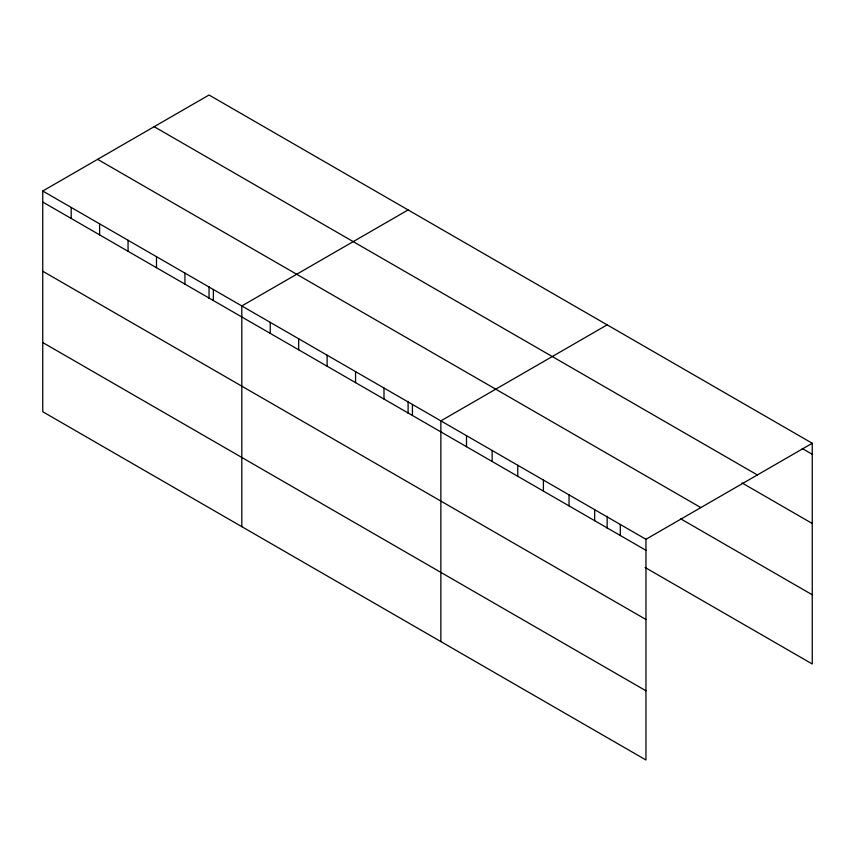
<?xml version="1.0" encoding="UTF-8"?>
<svg xmlns="http://www.w3.org/2000/svg" width="855" height="855" viewBox="0 0 855 855"><rect width="100%" height="100%" fill="white"/><g stroke="black" fill="none" stroke-linecap="round" stroke-linejoin="round"><path stroke-width="1.28" d="M42.75 191.018L645.952 539.281L645.952 759.988L42.75 411.736L42.75 191.018L209.048 95.012L812.25 443.264L812.25 663.982L645.055 567.453M408.102 209.935L241.805 305.951L241.805 526.659M607.157 324.857L440.859 420.874L440.859 641.581M645.952 539.281L812.25 443.264M802.214 448.49L812.25 454.283M154.167 126.7L757.37 474.953M742.033 482.936L812.25 523.484M97.63 159.34L700.833 507.592M680.73 518.846L812.25 594.781M42.75 202.037L645.952 550.299M42.75 271.238L645.952 619.49M42.75 342.534L645.952 690.787M620.313 524.478L620.313 535.497M607.157 516.292L607.157 528.272M594.674 509.676L594.674 520.695M569.045 494.874L569.045 505.893M543.406 480.072L543.406 491.091M517.767 465.27L517.767 476.288M492.138 450.478L492.138 461.486M466.499 435.676L466.499 446.695M412.431 404.458L412.431 415.466M408.102 401.369L408.102 413.35M383.991 388.031L383.991 399.05M355.552 371.615L355.552 382.634M327.112 355.199L327.112 366.218M298.684 338.783L298.684 349.802M270.244 322.367L270.244 333.386M213.365 289.524L213.365 300.543M209.048 286.446L209.048 298.427M184.936 273.108L184.936 284.127M156.497 256.692L156.497 267.711M128.058 240.276L128.058 251.295M99.618 223.86L99.618 234.879M71.189 207.444L71.189 218.463"/></g></svg>
